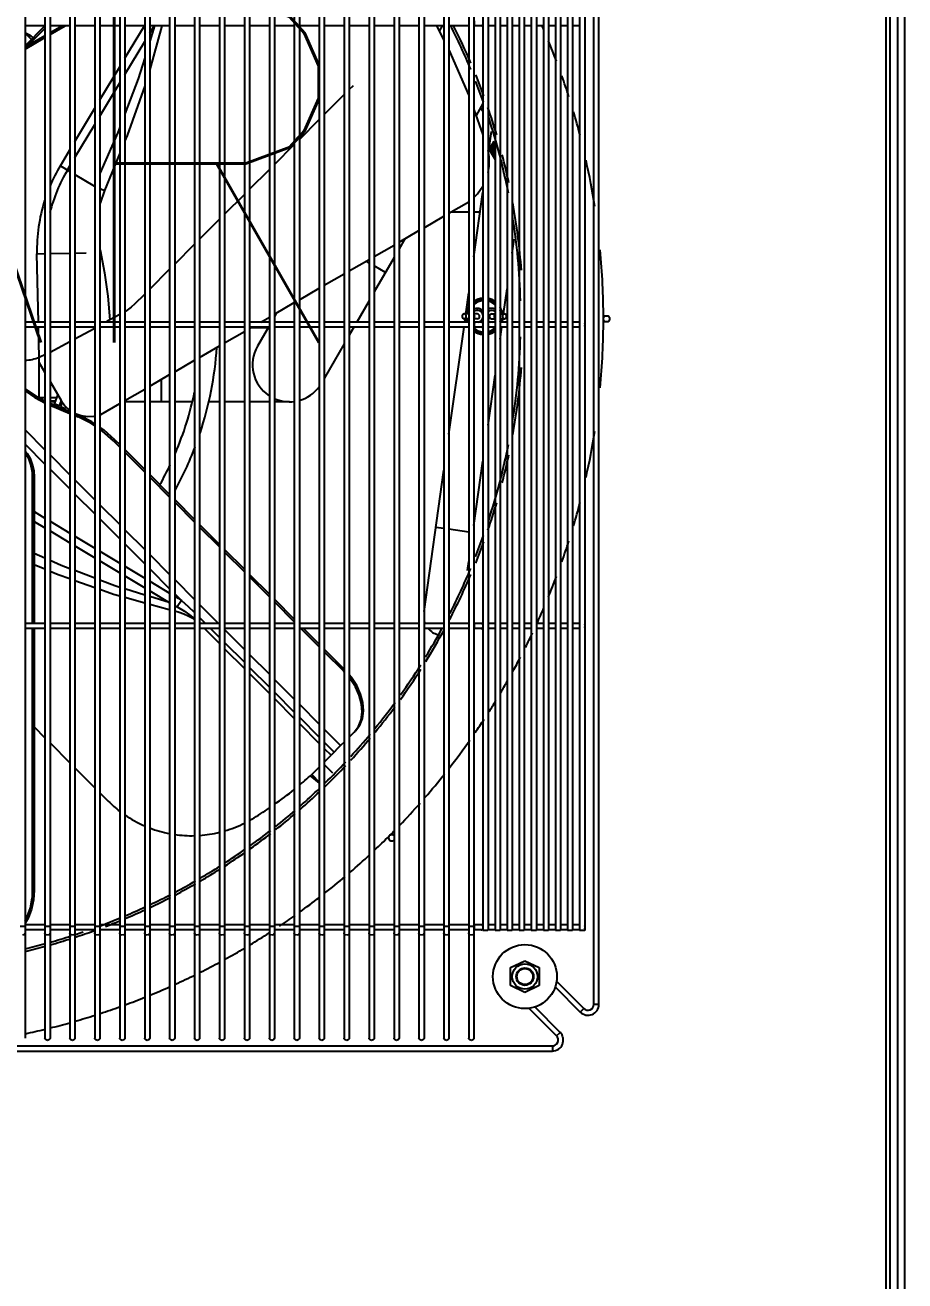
# Model space of a CAD drawing. Header units: metres. Extents: x -367 to 374, y -238 to 224.
# Drawn here: x 242.868 to 243.391, y 217.071 to 217.817 of the extents above; entities that cross this region are included whole.
import ezdxf
from ezdxf.enums import TextEntityAlignment as Align

# ---------------------------------------------------------------- set-up
doc = ezdxf.new("R2010")
doc.units = ezdxf.units.M
for name, color, linetype in [('ELE-ALIMENTADORES', 160, 'Continuous'), ('LA_BAU_BASES GERAIS_R00$0$ARQ-XREF-ATT', 8, 'Continuous'), ('LA_BAU_BASES GERAIS_R00$0$BASE', 253, 'Continuous'), ('LA_BAU_BASES GERAIS_R00$0$dutos', 31, 'Continuous')]:
    doc.layers.add(name, color=color, linetype=linetype)
doc.styles.add('LA_BAU_BASES GERAIS_R00$0$R60-125-RS', font='romans.shx', dxfattribs={"height": 0.19})
doc.styles.add('LA_BAU_BASES GERAIS_R00$0$R80-100-RS', font='romans.shx', dxfattribs={"height": 0.203})

# ---------------------------------------------------------------- blocks, each defined once
blk = doc.blocks.new('LA_BAU_BASES GERAIS_R00$0$A$C5BA41825')
at = {"layer": 'LA_BAU_BASES GERAIS_R00$0$dutos', "color": 251}
for p, q in [((-23.37038, 40.29707), (-23.37038, 38.10707)), ((-23.36783, 38.10962), (-23.36783, 40.29452)), ((-23.35905, 38.10962), (-23.35905, 40.29452)), ((-23.36338, 40.24862), (-23.36338, 38.20862)), ((-23.88199, 40.12119), (-23.88199, 39.27526)), ((-23.87017, 40.12119), (-23.87017, 39.27526)), ((-23.86717, 40.12119), (-23.86717, 39.27526)), ((-23.85535, 40.12119), (-23.85535, 39.27526)), ((-23.85235, 40.12119), (-23.85235, 39.27526)), ((-23.84053, 40.12119), (-23.84053, 39.27526)), ((-23.83753, 40.12119), (-23.83753, 39.27526)), ((-23.82571, 40.12119), (-23.82571, 39.27526)), ((-23.82271, 40.12119), (-23.82271, 39.27526)), ((-23.81089, 40.12119), (-23.81089, 39.27526)), ((-23.80789, 40.12119), (-23.80789, 39.27526)), ((-23.79607, 40.12119), (-23.79607, 39.27526)), ((-23.79307, 40.12119), (-23.79307, 39.27526)), ((-23.78125, 40.12119), (-23.78125, 39.27526)), ((-23.77825, 40.12119), (-23.77825, 39.27526)), ((-23.76643, 40.12119), (-23.76643, 39.27526)), ((-23.76343, 40.12119), (-23.76343, 39.27526)), ((-23.75161, 40.12119), (-23.75161, 39.27526)), ((-23.74861, 40.12119), (-23.74861, 39.27526)), ((-23.73679, 40.12119), (-23.73679, 39.27526)), ((-23.73379, 40.12119), (-23.73379, 39.27526)), ((-23.72197, 40.12119), (-23.72197, 39.27526)), ((-23.71897, 40.12119), (-23.71897, 39.27526)), ((-23.70715, 40.12119), (-23.70715, 39.27526)), ((-23.70415, 40.12119), (-23.70415, 39.27526)), ((-23.69233, 40.12119), (-23.69233, 39.27526)), ((-23.68933, 40.12119), (-23.68933, 39.27526)), ((-23.67751, 40.12119), (-23.67751, 39.27526)), ((-23.67451, 40.12119), (-23.67451, 39.27526)), ((-23.66269, 40.12119), (-23.66269, 39.27526)), ((-23.65969, 40.12119), (-23.65969, 39.27526)), ((-23.64787, 40.12119), (-23.64787, 39.27526)), ((-23.64487, 40.12119), (-23.64487, 39.27526)), ((-23.63305, 40.12119), (-23.63305, 39.27526)), ((-23.63005, 40.12119), (-23.63005, 39.27526)), ((-23.61823, 40.12119), (-23.61823, 39.27526)), ((-23.61523, 40.12119), (-23.61523, 39.27526)), ((-23.54391, 39.29539), (-23.54391, 40.10328)), ((-23.54091, 39.29539), (-23.54091, 40.10328)), ((-23.60985, 40.05916), (-23.60985, 39.33916)), ((-23.60685, 40.05916), (-23.60685, 39.33916)), ((-23.60267, 40.05916), (-23.60267, 39.33916)), ((-23.59967, 40.05916), (-23.59967, 39.33916)), ((-23.59548, 40.05916), (-23.59548, 39.33916)), ((-23.59248, 40.05916), (-23.59248, 39.33916)), ((-23.5883, 40.05916), (-23.5883, 39.33916)), ((-23.5853, 40.05916), (-23.5853, 39.33916)), ((-23.58111, 40.05916), (-23.58111, 39.33916)), ((-23.57811, 40.05916), (-23.57811, 39.33916)), ((-23.57393, 40.05916), (-23.57393, 39.33916)), ((-23.57093, 40.05916), (-23.57093, 39.33916)), ((-23.56674, 40.05916), (-23.56674, 39.33916)), ((-23.56374, 40.05916), (-23.56374, 39.33916)), ((-23.55956, 40.05916), (-23.55956, 39.33916)), ((-23.55656, 40.05916), (-23.55656, 39.33916)), ((-23.55237, 40.05916), (-23.55237, 39.33916)), ((-23.54937, 40.05916), (-23.54937, 39.33916)), ((-23.61491, 39.87666), (-23.61491, 39.87966)), ((-23.87017, 39.87666), (-23.88199, 39.87666)), ((-23.88199, 39.86478), (-23.87017, 39.8766)), ((-23.88199, 39.8641), (-23.87017, 39.87093)), ((-23.87822, 39.86855), (-23.88104, 39.87137)), ((-23.87993, 39.86529), (-23.87017, 39.87505)), ((-23.85535, 39.87666), (-23.86717, 39.87666)), ((-23.86717, 39.87266), (-23.86025, 39.87666)), ((-23.86717, 39.87141), (-23.85809, 39.87666)), ((-23.84053, 39.87666), (-23.85235, 39.87666)), ((-23.82571, 39.87666), (-23.83753, 39.87666)), ((-23.81089, 39.87666), (-23.82271, 39.87666)), ((-23.82271, 39.85733), (-23.8111, 39.87666)), ((-23.79607, 39.87666), (-23.80789, 39.87666)), ((-23.80789, 39.87236), (-23.80531, 39.87666)), ((-23.80072, 39.87666), (-23.80789, 39.85077)), ((-23.80509, 39.87666), (-23.80789, 39.8675)), ((-23.78125, 39.87666), (-23.79307, 39.87666)), ((-23.76643, 39.87666), (-23.77825, 39.87666)), ((-23.75161, 39.87666), (-23.76343, 39.87666)), ((-23.73679, 39.87666), (-23.74861, 39.87666)), ((-23.72197, 39.87666), (-23.73379, 39.87666)), ((-23.70715, 39.87666), (-23.71897, 39.87666)), ((-23.69233, 39.87666), (-23.70415, 39.87666)), ((-23.67751, 39.87666), (-23.68933, 39.87666)), ((-23.66269, 39.87666), (-23.67451, 39.87666)), ((-23.64787, 39.87666), (-23.65969, 39.87666)), ((-23.63305, 39.87666), (-23.64487, 39.87666)), ((-23.63754, 39.87666), (-23.63305, 39.86813)), ((-23.63404, 39.87666), (-23.63587, 39.87348)), ((-23.61823, 39.87666), (-23.63005, 39.87666)), ((-23.60985, 39.87666), (-23.61523, 39.87666)), ((-23.60267, 39.87666), (-23.60685, 39.87666)), ((-23.59548, 39.87666), (-23.59967, 39.87666)), ((-23.5883, 39.87666), (-23.59248, 39.87666)), ((-23.58111, 39.87666), (-23.5853, 39.87666)), ((-23.57393, 39.87666), (-23.57811, 39.87666)), ((-23.56674, 39.87666), (-23.57093, 39.87666)), ((-23.55956, 39.87666), (-23.56374, 39.87666)), ((-23.55237, 39.87666), (-23.55656, 39.87666)), ((-23.88199, 39.86285), (-23.87017, 39.86968)), ((-23.82271, 39.8477), (-23.81089, 39.86737)), ((-23.63005, 39.86242), (-23.61823, 39.83526)), ((-23.83753, 39.83267), (-23.82571, 39.85234)), ((-23.83753, 39.82304), (-23.82571, 39.84271)), ((-23.68933, 39.83881), (-23.68687, 39.84127)), ((-23.70415, 39.82399), (-23.69233, 39.83581)), ((-23.85235, 39.808), (-23.84053, 39.82768)), ((-23.61523, 39.82698), (-23.60985, 39.81187)), ((-23.60985, 39.83055), (-23.61396, 39.82342)), ((-23.85235, 39.79837), (-23.84053, 39.81804)), ((-23.71897, 39.80917), (-23.70715, 39.82099)), ((-23.60656, 39.80117), (-23.60478, 39.8138)), ((-23.86104, 39.79354), (-23.85535, 39.80301)), ((-23.73379, 39.79435), (-23.72197, 39.80617)), ((-23.60329, 39.80791), (-23.60607, 39.80309)), ((-23.60491, 39.80309), (-23.60607, 39.80309)), ((-23.60607, 39.80309), (-23.60267, 39.7972)), ((-23.60293, 39.80651), (-23.60491, 39.80309)), ((-23.60491, 39.80309), (-23.60267, 39.7992)), ((-23.82571, 39.80099), (-23.83486, 39.77881)), ((-23.86104, 39.79354), (-23.85535, 39.79012)), ((-23.85679, 39.79098), (-23.85535, 39.79338)), ((-23.85235, 39.78831), (-23.84083, 39.78139)), ((-23.74861, 39.77953), (-23.73679, 39.79135)), ((-23.84053, 39.78208), (-23.84083, 39.78139)), ((-23.84083, 39.78139), (-23.84053, 39.78127)), ((-23.76343, 39.76471), (-23.75161, 39.77653)), ((-23.61523, 39.73944), (-23.60985, 39.77772)), ((-23.63005, 39.76527), (-23.61823, 39.77209)), ((-23.61823, 39.76598), (-23.62881, 39.76598)), ((-23.6115, 39.76598), (-23.61523, 39.76598)), ((-23.77825, 39.74989), (-23.76643, 39.76171)), ((-23.64487, 39.75671), (-23.63305, 39.76354)), ((-23.65969, 39.74815), (-23.64787, 39.75498)), ((-23.79307, 39.73507), (-23.78125, 39.74689)), ((-23.67451, 39.7396), (-23.66269, 39.74642)), ((-23.65629, 39.75012), (-23.65969, 39.74422)), ((-23.59248, 39.74165), (-23.59133, 39.74985)), ((-23.87497, 39.74119), (-23.87017, 39.74129)), ((-23.87412, 39.70066), (-23.87497, 39.74119)), ((-23.86717, 39.74136), (-23.85535, 39.74161)), ((-23.85235, 39.74167), (-23.84575, 39.74181)), ((-23.68933, 39.73104), (-23.67751, 39.73787)), ((-23.67751, 39.73574), (-23.67936, 39.7368)), ((-23.66269, 39.73903), (-23.67451, 39.71856)), ((-23.80789, 39.72025), (-23.79607, 39.73207)), ((-23.70415, 39.72249), (-23.69233, 39.72931)), ((-23.66782, 39.73014), (-23.6745, 39.734)), ((-23.81674, 39.7114), (-23.81089, 39.71725)), ((-23.71897, 39.71393), (-23.70715, 39.72075)), ((-23.62002, 39.70533), (-23.61823, 39.71809)), ((-23.59756, 39.70554), (-23.59548, 39.72031)), ((-23.73379, 39.70537), (-23.72197, 39.7122)), ((-23.7325, 39.70612), (-23.73379, 39.70388)), ((-23.67751, 39.71336), (-23.68485, 39.70066)), ((-23.87017, 39.70066), (-23.88199, 39.70066)), ((-23.85535, 39.70066), (-23.86717, 39.70066)), ((-23.84053, 39.70066), (-23.85235, 39.70066)), ((-23.82571, 39.70066), (-23.83753, 39.70066)), ((-23.82571, 39.70513), (-23.83155, 39.70199)), ((-23.81089, 39.70066), (-23.82271, 39.70066)), ((-23.79607, 39.70066), (-23.80789, 39.70066)), ((-23.78125, 39.70066), (-23.79307, 39.70066)), ((-23.76643, 39.70066), (-23.77825, 39.70066)), ((-23.75161, 39.70066), (-23.76343, 39.70066)), ((-23.73679, 39.70066), (-23.74861, 39.70066)), ((-23.74196, 39.70066), (-23.73679, 39.70364)), ((-23.72197, 39.70066), (-23.73379, 39.70066)), ((-23.70715, 39.70066), (-23.71897, 39.70066)), ((-23.69233, 39.70066), (-23.70415, 39.70066)), ((-23.67751, 39.70066), (-23.68933, 39.70066)), ((-23.66269, 39.70066), (-23.67451, 39.70066)), ((-23.64787, 39.70066), (-23.65969, 39.70066)), ((-23.63305, 39.70066), (-23.64487, 39.70066)), ((-23.61823, 39.70066), (-23.63005, 39.70066)), ((-23.61823, 39.70546), (-23.62096, 39.70546)), ((-23.61823, 39.70266), (-23.62096, 39.70266)), ((-23.62068, 39.70066), (-23.62041, 39.70259)), ((-23.61328, 39.70546), (-23.61523, 39.70546)), ((-23.61328, 39.70266), (-23.61523, 39.70266)), ((-23.60985, 39.70066), (-23.61523, 39.70066)), ((-23.61491, 39.69766), (-23.61491, 39.70066)), ((-23.60267, 39.70066), (-23.60685, 39.70066)), ((-23.60468, 39.70546), (-23.60267, 39.70546)), ((-23.60468, 39.70266), (-23.60267, 39.70266)), ((-23.59967, 39.70546), (-23.597, 39.70546)), ((-23.59967, 39.70266), (-23.597, 39.70266)), ((-23.59548, 39.70066), (-23.59967, 39.70066)), ((-23.59824, 39.70066), (-23.59794, 39.7028)), ((-23.5883, 39.70066), (-23.59248, 39.70066)), ((-23.58111, 39.70066), (-23.5853, 39.70066)), ((-23.57393, 39.70066), (-23.57811, 39.70066)), ((-23.56674, 39.70066), (-23.57093, 39.70066)), ((-23.55956, 39.70066), (-23.56374, 39.70066)), ((-23.55237, 39.70066), (-23.55656, 39.70066)), ((-23.87017, 39.69766), (-23.88199, 39.69766)), ((-23.87368, 39.67966), (-23.87406, 39.69766)), ((-23.85535, 39.69766), (-23.86717, 39.69766)), ((-23.84053, 39.69766), (-23.85235, 39.69766)), ((-23.85235, 39.69079), (-23.84101, 39.69689)), ((-23.84106, 39.69766), (-23.84101, 39.69689)), ((-23.84053, 39.69715), (-23.84101, 39.69689)), ((-23.82571, 39.69766), (-23.83753, 39.69766)), ((-23.81089, 39.69766), (-23.82271, 39.69766)), ((-23.79607, 39.69766), (-23.80789, 39.69766)), ((-23.78125, 39.69766), (-23.79307, 39.69766)), ((-23.76643, 39.69766), (-23.77825, 39.69766)), ((-23.75161, 39.69766), (-23.76343, 39.69766)), ((-23.76343, 39.68826), (-23.75161, 39.69508)), ((-23.73679, 39.69766), (-23.74861, 39.69766)), ((-23.74861, 39.69682), (-23.74716, 39.69766)), ((-23.73758, 39.69732), (-23.74773, 39.69732)), ((-23.73738, 39.69766), (-23.74393, 39.68632)), ((-23.72197, 39.69766), (-23.73379, 39.69766)), ((-23.70715, 39.69766), (-23.71897, 39.69766)), ((-23.69233, 39.69766), (-23.70415, 39.69766)), ((-23.67751, 39.69766), (-23.68933, 39.69766)), ((-23.68658, 39.69766), (-23.68933, 39.69289)), ((-23.66269, 39.69766), (-23.67451, 39.69766)), ((-23.64787, 39.69766), (-23.65969, 39.69766)), ((-23.63305, 39.69766), (-23.64487, 39.69766)), ((-23.61823, 39.69766), (-23.63005, 39.69766)), ((-23.63005, 39.63399), (-23.6211, 39.69766)), ((-23.60985, 39.69766), (-23.61523, 39.69766)), ((-23.60267, 39.69766), (-23.60685, 39.69766)), ((-23.59548, 39.69766), (-23.59967, 39.69766)), ((-23.59967, 39.69053), (-23.59866, 39.69766)), ((-23.5883, 39.69766), (-23.59248, 39.69766)), ((-23.58111, 39.69766), (-23.5853, 39.69766)), ((-23.57393, 39.69766), (-23.57811, 39.69766)), ((-23.56674, 39.69766), (-23.57093, 39.69766)), ((-23.55956, 39.69766), (-23.56374, 39.69766)), ((-23.55237, 39.69766), (-23.55656, 39.69766)), ((-23.86717, 39.68281), (-23.85535, 39.68917)), ((-23.77825, 39.6797), (-23.76643, 39.68653)), ((-23.69233, 39.68769), (-23.70415, 39.66722)), ((-23.8738, 39.67966), (-23.8738, 39.65576)), ((-23.8738, 39.6769), (-23.87017, 39.67061)), ((-23.79307, 39.67115), (-23.78125, 39.67797)), ((-23.80789, 39.66259), (-23.79607, 39.66942)), ((-23.60685, 39.63941), (-23.60267, 39.66918)), ((-23.86717, 39.66541), (-23.8606, 39.65403)), ((-23.80087, 39.65332), (-23.80087, 39.66664)), ((-23.8738, 39.6558), (-23.87017, 39.6558)), ((-23.86717, 39.6558), (-23.86331, 39.6558)), ((-23.86717, 39.6538), (-23.8641, 39.6538)), ((-23.86263, 39.65754), (-23.8648, 39.65202)), ((-23.86187, 39.65624), (-23.86297, 39.65667)), ((-23.86057, 39.65402), (-23.86183, 39.65085)), ((-23.82271, 39.65403), (-23.81089, 39.66086)), ((-23.86429, 39.65332), (-23.86717, 39.65332)), ((-23.86717, 39.65249), (-23.85535, 39.64752)), ((-23.86717, 39.65138), (-23.85535, 39.64642)), ((-23.86183, 39.65085), (-23.8648, 39.65202)), ((-23.86109, 39.65271), (-23.86016, 39.65234)), ((-23.85988, 39.65304), (-23.8609, 39.65048)), ((-23.8609, 39.65048), (-23.85792, 39.6493)), ((-23.85756, 39.65022), (-23.85792, 39.6493)), ((-23.85235, 39.6465), (-23.85222, 39.64642)), ((-23.83706, 39.64575), (-23.82571, 39.6523)), ((-23.81089, 39.65332), (-23.82271, 39.65332)), ((-23.79607, 39.65332), (-23.80789, 39.65332)), ((-23.78288, 39.65332), (-23.79307, 39.65332)), ((-23.76643, 39.65332), (-23.77303, 39.65332)), ((-23.75161, 39.65332), (-23.76343, 39.65332)), ((-23.73679, 39.65332), (-23.74861, 39.65332)), ((-23.72487, 39.65332), (-23.73379, 39.65332)), ((-23.85235, 39.64626), (-23.84965, 39.64512)), ((-23.85235, 39.64516), (-23.85043, 39.64435)), ((-23.85043, 39.64435), (-23.84965, 39.64512)), ((-23.83753, 39.64563), (-23.83706, 39.64575)), ((-23.88199, 39.63661), (-23.87017, 39.62479)), ((-23.88199, 39.62816), (-23.87017, 39.61634)), ((-23.82863, 39.6308), (-23.8294, 39.63002)), ((-23.8294, 39.63002), (-23.82571, 39.62633)), ((-23.82863, 39.6308), (-23.82571, 39.62788)), ((-23.82271, 39.62488), (-23.81089, 39.61306)), ((-23.86717, 39.62179), (-23.85535, 39.60997)), ((-23.82271, 39.62333), (-23.81089, 39.61151)), ((-23.61523, 39.57978), (-23.60985, 39.61806)), ((-23.87772, 39.61225), (-23.87772, 39.52166)), ((-23.86717, 39.61334), (-23.85535, 39.60152)), ((-23.80789, 39.61006), (-23.79607, 39.59824)), ((-23.64485, 39.5287), (-23.63305, 39.61264)), ((-23.87664, 39.6085), (-23.87664, 39.52166)), ((-23.85235, 39.60697), (-23.84053, 39.59515)), ((-23.80789, 39.60851), (-23.79607, 39.59669)), ((-23.85235, 39.59852), (-23.84053, 39.5867)), ((-23.79307, 39.59524), (-23.78125, 39.58342)), ((-23.87664, 39.58806), (-23.87017, 39.58418)), ((-23.83753, 39.59215), (-23.82571, 39.58033)), ((-23.79307, 39.59369), (-23.78125, 39.58187)), ((-23.87664, 39.58228), (-23.87017, 39.57839)), ((-23.86717, 39.58237), (-23.85535, 39.57527)), ((-23.83753, 39.5837), (-23.82571, 39.57188)), ((-23.77825, 39.58042), (-23.76643, 39.5686)), ((-23.86717, 39.57659), (-23.85535, 39.56948)), ((-23.85235, 39.57347), (-23.84053, 39.56637)), ((-23.82271, 39.57733), (-23.81089, 39.56551)), ((-23.77825, 39.57887), (-23.76643, 39.56705)), ((-23.6378, 39.57886), (-23.63305, 39.57819)), ((-23.63005, 39.57777), (-23.61823, 39.57611)), ((-23.85235, 39.56768), (-23.84053, 39.56058)), ((-23.83753, 39.56457), (-23.82571, 39.55746)), ((-23.82271, 39.56888), (-23.81089, 39.55706)), ((-23.76343, 39.5656), (-23.75161, 39.55378)), ((-23.87017, 39.56032), (-23.87664, 39.56315)), ((-23.83753, 39.55878), (-23.82571, 39.55168)), ((-23.80789, 39.56251), (-23.79607, 39.55069)), ((-23.76343, 39.56405), (-23.75161, 39.55223)), ((-23.61897, 39.55317), (-23.61823, 39.55844)), ((-23.87017, 39.55382), (-23.87664, 39.55649)), ((-23.84053, 39.54847), (-23.85235, 39.55299)), ((-23.82271, 39.55566), (-23.81089, 39.54856)), ((-23.82271, 39.54987), (-23.81089, 39.54277)), ((-23.80789, 39.55406), (-23.79607, 39.54224)), ((-23.74861, 39.55078), (-23.73679, 39.53896)), ((-23.84053, 39.54281), (-23.85235, 39.54703)), ((-23.81089, 39.53849), (-23.82271, 39.54211)), ((-23.80789, 39.54676), (-23.79607, 39.53965)), ((-23.79307, 39.54769), (-23.78125, 39.53587)), ((-23.74861, 39.54923), (-23.73679, 39.53741)), ((-23.81089, 39.53373), (-23.82271, 39.537)), ((-23.80789, 39.54097), (-23.79639, 39.53406)), ((-23.79639, 39.53406), (-23.80789, 39.53757)), ((-23.79607, 39.53459), (-23.79639, 39.53406)), ((-23.79307, 39.53924), (-23.789, 39.53517)), ((-23.789, 39.53517), (-23.79159, 39.53153)), ((-23.73379, 39.53596), (-23.72197, 39.52414)), ((-23.79627, 39.52968), (-23.80789, 39.5329)), ((-23.79639, 39.53406), (-23.79607, 39.5339)), ((-23.79607, 39.5307), (-23.79627, 39.52968)), ((-23.79607, 39.52963), (-23.79627, 39.52968)), ((-23.79307, 39.53235), (-23.79159, 39.53153)), ((-23.77825, 39.53287), (-23.76704, 39.52166)), ((-23.73379, 39.53441), (-23.72197, 39.52259)), ((-23.87017, 39.52166), (-23.88199, 39.52166)), ((-23.85535, 39.52166), (-23.86717, 39.52166)), ((-23.84053, 39.52166), (-23.85235, 39.52166)), ((-23.82571, 39.52166), (-23.83753, 39.52166)), ((-23.81089, 39.52166), (-23.82271, 39.52166)), ((-23.79607, 39.52166), (-23.80789, 39.52166)), ((-23.78125, 39.52166), (-23.79307, 39.52166)), ((-23.77825, 39.52519), (-23.77472, 39.52166)), ((-23.76643, 39.52166), (-23.77825, 39.52166)), ((-23.75161, 39.52166), (-23.76343, 39.52166)), ((-23.73679, 39.52166), (-23.74861, 39.52166)), ((-23.72197, 39.52166), (-23.73379, 39.52166)), ((-23.70715, 39.52166), (-23.71897, 39.52166)), ((-23.69233, 39.52166), (-23.70415, 39.52166)), ((-23.67751, 39.52166), (-23.68933, 39.52166)), ((-23.66269, 39.52166), (-23.67451, 39.52166)), ((-23.64787, 39.52166), (-23.65969, 39.52166)), ((-23.63305, 39.52166), (-23.64487, 39.52166)), ((-23.61823, 39.52166), (-23.63005, 39.52166)), ((-23.60985, 39.52166), (-23.61523, 39.52166)), ((-23.61491, 39.51866), (-23.61491, 39.52166)), ((-23.60267, 39.52166), (-23.60685, 39.52166)), ((-23.59548, 39.52166), (-23.59967, 39.52166)), ((-23.5883, 39.52166), (-23.59248, 39.52166)), ((-23.58111, 39.52166), (-23.5853, 39.52166)), ((-23.57393, 39.52166), (-23.57811, 39.52166)), ((-23.56674, 39.52166), (-23.57093, 39.52166)), ((-23.55956, 39.52166), (-23.56374, 39.52166)), ((-23.55237, 39.52166), (-23.55656, 39.52166)), ((-23.87017, 39.51866), (-23.88199, 39.51866)), ((-23.87772, 39.51866), (-23.87772, 39.3586)), ((-23.87664, 39.51866), (-23.87664, 39.3632)), ((-23.85535, 39.51866), (-23.86717, 39.51866)), ((-23.84053, 39.51866), (-23.85235, 39.51866)), ((-23.82571, 39.51866), (-23.83753, 39.51866)), ((-23.81089, 39.51866), (-23.82271, 39.51866)), ((-23.79607, 39.51866), (-23.80789, 39.51866)), ((-23.78125, 39.51866), (-23.79307, 39.51866)), ((-23.76643, 39.51866), (-23.77825, 39.51866)), ((-23.77543, 39.51866), (-23.76643, 39.50965)), ((-23.77172, 39.51866), (-23.76643, 39.51337)), ((-23.75161, 39.51866), (-23.76343, 39.51866)), ((-23.76343, 39.51805), (-23.75161, 39.50623)), ((-23.73679, 39.51866), (-23.74861, 39.51866)), ((-23.72197, 39.51866), (-23.73379, 39.51866)), ((-23.70715, 39.51866), (-23.71897, 39.51866)), ((-23.71804, 39.51866), (-23.70715, 39.50777)), ((-23.71649, 39.51866), (-23.70715, 39.50932)), ((-23.69233, 39.51866), (-23.70415, 39.51866)), ((-23.67751, 39.51866), (-23.68933, 39.51866)), ((-23.66269, 39.51866), (-23.67451, 39.51866)), ((-23.64787, 39.51866), (-23.65969, 39.51866)), ((-23.63305, 39.51866), (-23.64487, 39.51866)), ((-23.61823, 39.51866), (-23.63005, 39.51866)), ((-23.60985, 39.51866), (-23.61523, 39.51866)), ((-23.60267, 39.51866), (-23.60685, 39.51866)), ((-23.59548, 39.51866), (-23.59967, 39.51866)), ((-23.5883, 39.51866), (-23.59248, 39.51866)), ((-23.58111, 39.51866), (-23.5853, 39.51866)), ((-23.57393, 39.51866), (-23.57811, 39.51866)), ((-23.56674, 39.51866), (-23.57093, 39.51866)), ((-23.55956, 39.51866), (-23.56374, 39.51866)), ((-23.55237, 39.51866), (-23.55656, 39.51866)), ((-23.76343, 39.51037), (-23.75161, 39.49855)), ((-23.76343, 39.50665), (-23.75161, 39.49483)), ((-23.70415, 39.50632), (-23.69233, 39.4945)), ((-23.70415, 39.50477), (-23.69264, 39.49326)), ((-23.74861, 39.50323), (-23.73679, 39.49141)), ((-23.74861, 39.49555), (-23.73679, 39.48373)), ((-23.74861, 39.49183), (-23.73679, 39.48001)), ((-23.69233, 39.49357), (-23.69264, 39.49326)), ((-23.69233, 39.4929), (-23.69264, 39.49326)), ((-23.73379, 39.48841), (-23.72197, 39.47659)), ((-23.73379, 39.48073), (-23.72197, 39.46891)), ((-23.73379, 39.47701), (-23.72197, 39.46519)), ((-23.71897, 39.47359), (-23.70715, 39.46177)), ((-23.87664, 39.46017), (-23.87017, 39.45371)), ((-23.71897, 39.46591), (-23.70715, 39.45409)), ((-23.71897, 39.46219), (-23.70715, 39.45037)), ((-23.70415, 39.45877), (-23.69443, 39.44905)), ((-23.68643, 39.45705), (-23.68933, 39.45414)), ((-23.86717, 39.45071), (-23.85535, 39.43889)), ((-23.70415, 39.45109), (-23.69827, 39.4452)), ((-23.70415, 39.44737), (-23.70012, 39.44335)), ((-23.69443, 39.44905), (-23.70012, 39.44335)), ((-23.69233, 39.45114), (-23.69443, 39.44905)), ((-23.70415, 39.43932), (-23.70012, 39.44335)), ((-23.70415, 39.43785), (-23.69918, 39.43287)), ((-23.85235, 39.43589), (-23.84053, 39.42407)), ((-23.71256, 39.4312), (-23.70715, 39.42669)), ((-23.71162, 39.43185), (-23.70715, 39.42737)), ((-23.71033, 39.43314), (-23.70715, 39.43632)), ((-23.83753, 39.42107), (-23.83253, 39.41607)), ((-23.88199, 39.34166), (-23.88499, 39.34166)), ((-23.87017, 39.34266), (-23.88199, 39.34266)), ((-23.86717, 39.34166), (-23.87017, 39.34166)), ((-23.85535, 39.34266), (-23.86717, 39.34266)), ((-23.85235, 39.34166), (-23.85535, 39.34166)), ((-23.84053, 39.34266), (-23.85235, 39.34266)), ((-23.83753, 39.34166), (-23.84053, 39.34166)), ((-23.82571, 39.34266), (-23.83753, 39.34266)), ((-23.82271, 39.34166), (-23.82571, 39.34166)), ((-23.81089, 39.34266), (-23.82271, 39.34266)), ((-23.80789, 39.34166), (-23.81089, 39.34166)), ((-23.79607, 39.34266), (-23.80789, 39.34266)), ((-23.79307, 39.34166), (-23.79607, 39.34166)), ((-23.78125, 39.34266), (-23.79307, 39.34266)), ((-23.77825, 39.34166), (-23.78125, 39.34166)), ((-23.76643, 39.34266), (-23.77825, 39.34266)), ((-23.76343, 39.34166), (-23.76643, 39.34166)), ((-23.75161, 39.34266), (-23.76343, 39.34266)), ((-23.74861, 39.34166), (-23.75161, 39.34166)), ((-23.73679, 39.34266), (-23.74861, 39.34266)), ((-23.73379, 39.34166), (-23.73679, 39.34166)), ((-23.72197, 39.34266), (-23.73379, 39.34266)), ((-23.71897, 39.34166), (-23.72197, 39.34166)), ((-23.70715, 39.34266), (-23.71897, 39.34266)), ((-23.70415, 39.34166), (-23.70715, 39.34166)), ((-23.69233, 39.34266), (-23.70415, 39.34266)), ((-23.68933, 39.34166), (-23.69233, 39.34166)), ((-23.67751, 39.34266), (-23.68933, 39.34266)), ((-23.67451, 39.34166), (-23.67751, 39.34166)), ((-23.66269, 39.34266), (-23.67451, 39.34266)), ((-23.65969, 39.34166), (-23.66269, 39.34166)), ((-23.64787, 39.34266), (-23.65969, 39.34266)), ((-23.64487, 39.34166), (-23.64787, 39.34166)), ((-23.63305, 39.34266), (-23.64487, 39.34266)), ((-23.63005, 39.34166), (-23.63305, 39.34166)), ((-23.61823, 39.34266), (-23.63005, 39.34266)), ((-23.61523, 39.34166), (-23.61823, 39.34166)), ((-23.60985, 39.34266), (-23.61523, 39.34266)), ((-23.61491, 39.33966), (-23.61491, 39.34266)), ((-23.60267, 39.34266), (-23.60685, 39.34266)), ((-23.59548, 39.34266), (-23.59967, 39.34266)), ((-23.5883, 39.34266), (-23.59248, 39.34266)), ((-23.58111, 39.34266), (-23.5853, 39.34266)), ((-23.57393, 39.34266), (-23.57811, 39.34266)), ((-23.56674, 39.34266), (-23.57093, 39.34266)), ((-23.55956, 39.34266), (-23.56374, 39.34266)), ((-23.55237, 39.34266), (-23.55656, 39.34266)), ((-23.54931, 39.34027), (-23.54906, 39.34116)), ((-23.87017, 39.33966), (-23.88199, 39.33966)), ((-23.85535, 39.33966), (-23.86717, 39.33966)), ((-23.84053, 39.33966), (-23.85235, 39.33966)), ((-23.82571, 39.33966), (-23.83753, 39.33966)), ((-23.81089, 39.33966), (-23.82271, 39.33966)), ((-23.79607, 39.33966), (-23.80789, 39.33966)), ((-23.78125, 39.33966), (-23.79307, 39.33966)), ((-23.76643, 39.33966), (-23.77825, 39.33966)), ((-23.75161, 39.33966), (-23.76343, 39.33966)), ((-23.73679, 39.33966), (-23.74861, 39.33966)), ((-23.72197, 39.33966), (-23.73379, 39.33966)), ((-23.70715, 39.33966), (-23.71897, 39.33966)), ((-23.69233, 39.33966), (-23.70415, 39.33966)), ((-23.67751, 39.33966), (-23.68933, 39.33966)), ((-23.66269, 39.33966), (-23.67451, 39.33966)), ((-23.64787, 39.33966), (-23.65969, 39.33966)), ((-23.63305, 39.33966), (-23.64487, 39.33966)), ((-23.61823, 39.33966), (-23.63005, 39.33966)), ((-23.60985, 39.33966), (-23.61523, 39.33966)), ((-23.61098, 39.33966), (-23.61057, 39.33973)), ((-23.61057, 39.33973), (-23.60991, 39.34027)), ((-23.60686, 39.33916), (-23.60985, 39.33916)), ((-23.60267, 39.33966), (-23.60685, 39.33966)), ((-23.59967, 39.33916), (-23.60266, 39.33916)), ((-23.59548, 39.33966), (-23.59967, 39.33966)), ((-23.59249, 39.33916), (-23.59548, 39.33916)), ((-23.5883, 39.33966), (-23.59248, 39.33966)), ((-23.5853, 39.33916), (-23.58829, 39.33916)), ((-23.58111, 39.33966), (-23.5853, 39.33966)), ((-23.57812, 39.33916), (-23.58111, 39.33916)), ((-23.57393, 39.33966), (-23.57811, 39.33966)), ((-23.57093, 39.33916), (-23.57392, 39.33916)), ((-23.56674, 39.33966), (-23.57093, 39.33966)), ((-23.56375, 39.33916), (-23.56674, 39.33916)), ((-23.55956, 39.33966), (-23.56374, 39.33966)), ((-23.55656, 39.33916), (-23.55955, 39.33916)), ((-23.55237, 39.33966), (-23.55656, 39.33966)), ((-23.54938, 39.33916), (-23.55237, 39.33916)), ((-23.59341, 39.31719), (-23.58491, 39.32132)), ((-23.58491, 39.32132), (-23.57641, 39.31719)), ((-23.59341, 39.30655), (-23.59341, 39.31719)), ((-23.5831, 39.31679), (-23.5821, 39.3158)), ((-23.57641, 39.31719), (-23.57641, 39.30655)), ((-23.58491, 39.30242), (-23.59341, 39.30655)), ((-23.57641, 39.30655), (-23.58491, 39.30242)), ((-23.56694, 39.30573), (-23.55201, 39.2908)), ((-23.56612, 39.30915), (-23.54989, 39.29292)), ((-23.56613, 39.27663), (-23.58253, 39.29304)), ((-23.56401, 39.27875), (-23.57906, 39.29381)), ((-23.54989, 39.29292), (-23.55201, 39.2908)), ((-23.54391, 39.29539), (-23.54091, 39.29539)), ((-23.56613, 39.27663), (-23.56401, 39.27875)), ((-24.3762, 39.27066), (-23.5686, 39.27066)), ((-24.3762, 39.26766), (-23.5686, 39.26766)), ((-23.5686, 39.27066), (-23.5686, 39.26766))]:
    blk.add_line(p, q, dxfattribs=at)
for points in [[(-23.61098, 39.87666), (-23.61057, 39.87673), (-23.60991, 39.87727), (-23.60985, 39.87749)], [(-23.81089, 39.85769), (-23.81472, 39.84515), (-23.82271, 39.82427)], [(-23.81089, 39.84091), (-23.82139, 39.81146), (-23.82271, 39.80826)], [(-23.82571, 39.81643), (-23.82694, 39.81321), (-23.83753, 39.78895)], [(-23.60685, 39.78946), (-23.60611, 39.79299), (-23.60609, 39.79893), (-23.60685, 39.80259)], [(-23.61523, 39.77468), (-23.61306, 39.7768), (-23.60985, 39.78147)], [(-23.83753, 39.77999), (-23.83692, 39.77972), (-23.83486, 39.77881)], [(-23.83486, 39.77881), (-23.8374, 39.77132), (-23.83753, 39.7705)], [(-23.83744, 39.74363), (-23.83484, 39.72994), (-23.83289, 39.71606), (-23.83155, 39.70199)], [(-23.81674, 39.7114), (-23.8189, 39.70944), (-23.82123, 39.7077), (-23.82271, 39.70681)], [(-23.83155, 39.70199), (-23.83319, 39.7011), (-23.83399, 39.70066)], [(-23.62096, 39.70546), (-23.62134, 39.7054), (-23.62168, 39.7052), (-23.62194, 39.70489), (-23.62212, 39.7045), (-23.62218, 39.70406)], [(-23.62218, 39.70406), (-23.62212, 39.70363), (-23.62194, 39.70324), (-23.62168, 39.70293), (-23.62134, 39.70273), (-23.62096, 39.70266)], [(-23.61975, 39.70406), (-23.61981, 39.7045), (-23.61998, 39.70489), (-23.62025, 39.7052), (-23.62059, 39.7054), (-23.62096, 39.70546)], [(-23.62096, 39.70266), (-23.62059, 39.70273), (-23.62025, 39.70293), (-23.61998, 39.70324), (-23.61981, 39.70363), (-23.61975, 39.70406)], [(-23.61475, 39.70406), (-23.61481, 39.7045), (-23.61498, 39.70489), (-23.61523, 39.70517)], [(-23.61523, 39.70295), (-23.61498, 39.70324), (-23.61481, 39.70363), (-23.61475, 39.70406)], [(-23.60985, 39.69982), (-23.60991, 39.70004), (-23.61057, 39.70058), (-23.61098, 39.70066)], [(-23.60267, 39.70523), (-23.60272, 39.7052), (-23.60298, 39.70489), (-23.60316, 39.7045), (-23.60322, 39.70406)], [(-23.60322, 39.70406), (-23.60316, 39.70363), (-23.60298, 39.70324), (-23.60272, 39.70293), (-23.60267, 39.7029)], [(-23.597, 39.70546), (-23.59738, 39.7054), (-23.59772, 39.7052), (-23.59798, 39.70489), (-23.59816, 39.7045), (-23.59822, 39.70406)], [(-23.59822, 39.70406), (-23.59816, 39.70363), (-23.59798, 39.70324), (-23.59772, 39.70293), (-23.59738, 39.70273), (-23.597, 39.70266)], [(-23.59579, 39.70406), (-23.59585, 39.7045), (-23.59602, 39.70489), (-23.59629, 39.7052), (-23.59663, 39.7054), (-23.597, 39.70546)], [(-23.597, 39.70266), (-23.59663, 39.70273), (-23.59629, 39.70293), (-23.59602, 39.70324), (-23.59585, 39.70363), (-23.59579, 39.70406)], [(-23.54906, 39.69916), (-23.54931, 39.70004), (-23.54937, 39.70009)], [(-23.54937, 39.69822), (-23.54931, 39.69827), (-23.54906, 39.69916)], [(-23.61098, 39.69766), (-23.61057, 39.69773), (-23.60991, 39.69827), (-23.60985, 39.69849)], [(-23.87114, 39.68076), (-23.87197, 39.68036), (-23.87282, 39.67999), (-23.87368, 39.67966)], [(-23.87017, 39.68123), (-23.8702, 39.68121), (-23.87068, 39.68099), (-23.87114, 39.68076)], [(-23.88199, 39.66107), (-23.87537, 39.65655), (-23.87017, 39.65393)], [(-23.88199, 39.65976), (-23.87614, 39.65578), (-23.87017, 39.65277)], [(-23.8606, 39.65403), (-23.85839, 39.65098), (-23.85554, 39.64839), (-23.85535, 39.64828)], [(-23.85222, 39.64642), (-23.84863, 39.64516), (-23.84483, 39.64461), (-23.84089, 39.6448), (-23.84053, 39.64489)], [(-23.84053, 39.63892), (-23.843, 39.64061), (-23.85043, 39.64435)], [(-23.84053, 39.64023), (-23.84223, 39.64138), (-23.84965, 39.64512)], [(-23.82863, 39.6308), (-23.83515, 39.63656), (-23.83753, 39.63818)], [(-23.8294, 39.63002), (-23.83592, 39.63578), (-23.83753, 39.63688)], [(-23.88199, 39.62395), (-23.88081, 39.6226), (-23.87905, 39.6196), (-23.87771, 39.61611)], [(-23.87772, 39.61225), (-23.87852, 39.61605), (-23.87985, 39.61955), (-23.88161, 39.62257), (-23.88199, 39.623)], [(-23.87664, 39.6085), (-23.87676, 39.60974), (-23.87712, 39.611), (-23.87772, 39.61225)], [(-23.87771, 39.61611), (-23.8769, 39.61232), (-23.87664, 39.6085)], [(-23.85535, 39.55414), (-23.86059, 39.55614), (-23.86717, 39.55901)], [(-23.85535, 39.5481), (-23.86234, 39.55059), (-23.86717, 39.55258)], [(-23.82571, 39.54302), (-23.82865, 39.54392), (-23.83753, 39.54732)], [(-23.82571, 39.53783), (-23.82951, 39.53889), (-23.83753, 39.54174)], [(-23.793, 39.5378), (-23.79106, 39.53658), (-23.789, 39.53517)], [(-23.789, 39.53517), (-23.78503, 39.53168), (-23.78153, 39.52841), (-23.78125, 39.52813)], [(-23.78125, 39.52405), (-23.78263, 39.52482), (-23.78504, 39.52598), (-23.78761, 39.52706), (-23.79034, 39.52804), (-23.79307, 39.52887)], [(-23.79159, 39.53153), (-23.78731, 39.52886), (-23.78357, 39.52618), (-23.78125, 39.5243)], [(-23.60985, 39.52082), (-23.60991, 39.52104), (-23.61057, 39.52158), (-23.61098, 39.52166)], [(-23.54906, 39.52016), (-23.54931, 39.52104), (-23.54937, 39.52109)], [(-23.54937, 39.51922), (-23.54931, 39.51927), (-23.54906, 39.52016)], [(-23.61098, 39.51866), (-23.61057, 39.51873), (-23.60991, 39.51927), (-23.60985, 39.51949)], [(-23.68565, 39.45782), (-23.68313, 39.46115), (-23.68153, 39.46518), (-23.68089, 39.46973), (-23.68126, 39.47464), (-23.68261, 39.47972), (-23.68489, 39.48477), (-23.68801, 39.48961), (-23.68933, 39.49112)], [(-23.68643, 39.45705), (-23.68391, 39.46038), (-23.6823, 39.4644), (-23.68167, 39.46895), (-23.68203, 39.47387), (-23.68338, 39.47895), (-23.68566, 39.484), (-23.68879, 39.48883), (-23.68933, 39.48946)], [(-23.87664, 39.3632), (-23.87703, 39.35748), (-23.87824, 39.35185), (-23.8802, 39.34666), (-23.88199, 39.3436)], [(-23.87664, 39.3632), (-23.87675, 39.3617), (-23.87711, 39.36015), (-23.87772, 39.3586)], [(-23.88199, 39.34504), (-23.88073, 39.3473), (-23.87881, 39.35274), (-23.87772, 39.3586)], [(-23.60985, 39.34182), (-23.60991, 39.34204), (-23.61057, 39.34258), (-23.61098, 39.34266)], [(-23.54906, 39.34116), (-23.54931, 39.34204), (-23.54937, 39.34209)], [(-23.88199, 39.33776), (-23.88206, 39.33736), (-23.88261, 39.33671), (-23.88349, 39.33646)], [(-23.86867, 39.33646), (-23.86955, 39.33671), (-23.8701, 39.33736), (-23.87017, 39.33776)], [(-23.86717, 39.33776), (-23.86724, 39.33736), (-23.86779, 39.33671), (-23.86867, 39.33646)], [(-23.85385, 39.33646), (-23.85473, 39.33671), (-23.85528, 39.33736), (-23.85535, 39.33776)], [(-23.85235, 39.33776), (-23.85242, 39.33736), (-23.85297, 39.33671), (-23.85385, 39.33646)], [(-23.83903, 39.33646), (-23.83991, 39.33671), (-23.84046, 39.33736), (-23.84053, 39.33776)], [(-23.83753, 39.33776), (-23.8376, 39.33736), (-23.83815, 39.33671), (-23.83903, 39.33646)], [(-23.82421, 39.33646), (-23.82509, 39.33671), (-23.82564, 39.33736), (-23.82571, 39.33776)], [(-23.82271, 39.33776), (-23.82278, 39.33736), (-23.82333, 39.33671), (-23.82421, 39.33646)], [(-23.80939, 39.33646), (-23.81027, 39.33671), (-23.81082, 39.33736), (-23.81089, 39.33776)], [(-23.80789, 39.33776), (-23.80796, 39.33736), (-23.80851, 39.33671), (-23.80939, 39.33646)], [(-23.79457, 39.33646), (-23.79545, 39.33671), (-23.796, 39.33736), (-23.79607, 39.33776)], [(-23.79307, 39.33776), (-23.79314, 39.33736), (-23.79369, 39.33671), (-23.79457, 39.33646)], [(-23.77975, 39.33646), (-23.78063, 39.33671), (-23.78118, 39.33736), (-23.78125, 39.33776)], [(-23.77825, 39.33776), (-23.77832, 39.33736), (-23.77887, 39.33671), (-23.77975, 39.33646)], [(-23.76493, 39.33646), (-23.76581, 39.33671), (-23.76636, 39.33736), (-23.76643, 39.33776)], [(-23.76343, 39.33776), (-23.7635, 39.33736), (-23.76405, 39.33671), (-23.76493, 39.33646)], [(-23.75011, 39.33646), (-23.75099, 39.33671), (-23.75154, 39.33736), (-23.75161, 39.33776)], [(-23.74861, 39.33776), (-23.74868, 39.33736), (-23.74923, 39.33671), (-23.75011, 39.33646)], [(-23.73529, 39.33646), (-23.73617, 39.33671), (-23.73672, 39.33736), (-23.73679, 39.33776)], [(-23.73379, 39.33776), (-23.73386, 39.33736), (-23.73441, 39.33671), (-23.73529, 39.33646)], [(-23.72047, 39.33646), (-23.72135, 39.33671), (-23.7219, 39.33736), (-23.72197, 39.33776)], [(-23.71897, 39.33776), (-23.71904, 39.33736), (-23.71959, 39.33671), (-23.72047, 39.33646)], [(-23.70565, 39.33646), (-23.70653, 39.33671), (-23.70708, 39.33736), (-23.70715, 39.33776)], [(-23.70415, 39.33776), (-23.70422, 39.33736), (-23.70477, 39.33671), (-23.70565, 39.33646)], [(-23.69083, 39.33646), (-23.69171, 39.33671), (-23.69226, 39.33736), (-23.69233, 39.33776)], [(-23.68933, 39.33776), (-23.6894, 39.33736), (-23.68995, 39.33671), (-23.69083, 39.33646)], [(-23.67601, 39.33646), (-23.67689, 39.33671), (-23.67744, 39.33736), (-23.67751, 39.33776)], [(-23.67451, 39.33776), (-23.67458, 39.33736), (-23.67513, 39.33671), (-23.67601, 39.33646)], [(-23.66119, 39.33646), (-23.66207, 39.33671), (-23.66262, 39.33736), (-23.66269, 39.33776)], [(-23.65969, 39.33776), (-23.65976, 39.33736), (-23.66031, 39.33671), (-23.66119, 39.33646)], [(-23.64637, 39.33646), (-23.64725, 39.33671), (-23.6478, 39.33736), (-23.64787, 39.33776)], [(-23.64487, 39.33776), (-23.64494, 39.33736), (-23.64549, 39.33671), (-23.64637, 39.33646)], [(-23.63155, 39.33646), (-23.63243, 39.33671), (-23.63298, 39.33736), (-23.63305, 39.33776)], [(-23.63005, 39.33776), (-23.63012, 39.33736), (-23.63067, 39.33671), (-23.63155, 39.33646)], [(-23.61673, 39.33646), (-23.61761, 39.33671), (-23.61816, 39.33736), (-23.61823, 39.33776)], [(-23.61523, 39.33776), (-23.6153, 39.33736), (-23.61585, 39.33671), (-23.61673, 39.33646)], [(-23.86867, 39.27396), (-23.86955, 39.27421), (-23.8701, 39.27486), (-23.87017, 39.27526)], [(-23.86718, 39.27526), (-23.86724, 39.27486), (-23.86779, 39.27421), (-23.86867, 39.27396)], [(-23.85385, 39.27396), (-23.85473, 39.27421), (-23.85528, 39.27486), (-23.85535, 39.27526)], [(-23.85236, 39.27526), (-23.85242, 39.27486), (-23.85297, 39.27421), (-23.85385, 39.27396)], [(-23.83903, 39.27396), (-23.83991, 39.27421), (-23.84046, 39.27486), (-23.84053, 39.27526)], [(-23.83754, 39.27526), (-23.8376, 39.27486), (-23.83815, 39.27421), (-23.83903, 39.27396)], [(-23.82421, 39.27396), (-23.82509, 39.27421), (-23.82564, 39.27486), (-23.82571, 39.27526)], [(-23.82272, 39.27526), (-23.82278, 39.27486), (-23.82333, 39.27421), (-23.82421, 39.27396)], [(-23.80939, 39.27396), (-23.81027, 39.27421), (-23.81082, 39.27486), (-23.81089, 39.27526)], [(-23.8079, 39.27526), (-23.80796, 39.27486), (-23.80851, 39.27421), (-23.80939, 39.27396)], [(-23.79457, 39.27396), (-23.79545, 39.27421), (-23.796, 39.27486), (-23.79607, 39.27526)], [(-23.79308, 39.27526), (-23.79314, 39.27486), (-23.79369, 39.27421), (-23.79457, 39.27396)], [(-23.77975, 39.27396), (-23.78063, 39.27421), (-23.78118, 39.27486), (-23.78125, 39.27526)], [(-23.77826, 39.27526), (-23.77832, 39.27486), (-23.77887, 39.27421), (-23.77975, 39.27396)], [(-23.76493, 39.27396), (-23.76581, 39.27421), (-23.76636, 39.27486), (-23.76643, 39.27526)], [(-23.76344, 39.27526), (-23.7635, 39.27486), (-23.76405, 39.27421), (-23.76493, 39.27396)], [(-23.75011, 39.27396), (-23.75099, 39.27421), (-23.75154, 39.27486), (-23.75161, 39.27526)], [(-23.74862, 39.27526), (-23.74868, 39.27486), (-23.74923, 39.27421), (-23.75011, 39.27396)], [(-23.73529, 39.27396), (-23.73617, 39.27421), (-23.73672, 39.27486), (-23.73679, 39.27526)], [(-23.7338, 39.27526), (-23.73386, 39.27486), (-23.73441, 39.27421), (-23.73529, 39.27396)], [(-23.72047, 39.27396), (-23.72135, 39.27421), (-23.7219, 39.27486), (-23.72197, 39.27526)], [(-23.71898, 39.27526), (-23.71904, 39.27486), (-23.71959, 39.27421), (-23.72047, 39.27396)], [(-23.70565, 39.27396), (-23.70653, 39.27421), (-23.70708, 39.27486), (-23.70715, 39.27526)], [(-23.70416, 39.27526), (-23.70422, 39.27486), (-23.70477, 39.27421), (-23.70565, 39.27396)], [(-23.69083, 39.27396), (-23.69171, 39.27421), (-23.69226, 39.27486), (-23.69233, 39.27526)], [(-23.68934, 39.27526), (-23.6894, 39.27486), (-23.68995, 39.27421), (-23.69083, 39.27396)], [(-23.67601, 39.27396), (-23.67689, 39.27421), (-23.67744, 39.27486), (-23.67751, 39.27526)], [(-23.67452, 39.27526), (-23.67458, 39.27486), (-23.67513, 39.27421), (-23.67601, 39.27396)], [(-23.66119, 39.27396), (-23.66207, 39.27421), (-23.66262, 39.27486), (-23.66269, 39.27526)], [(-23.6597, 39.27526), (-23.65976, 39.27486), (-23.66031, 39.27421), (-23.66119, 39.27396)], [(-23.64637, 39.27396), (-23.64725, 39.27421), (-23.6478, 39.27486), (-23.64787, 39.27526)], [(-23.64488, 39.27526), (-23.64494, 39.27486), (-23.64549, 39.27421), (-23.64637, 39.27396)], [(-23.63155, 39.27396), (-23.63243, 39.27421), (-23.63298, 39.27486), (-23.63305, 39.27526)], [(-23.63006, 39.27526), (-23.63012, 39.27486), (-23.63067, 39.27421), (-23.63155, 39.27396)], [(-23.61673, 39.27396), (-23.61761, 39.27421), (-23.61816, 39.27486), (-23.61823, 39.27526)], [(-23.61524, 39.27526), (-23.6153, 39.27486), (-23.61585, 39.27421), (-23.61673, 39.27396)]]:
    blk.add_lwpolyline(points, dxfattribs=at)
for centre, radius in [((-23.53641, 39.70257), 0.00185), ((-23.58491, 39.31187), 0.019), ((-23.58491, 39.31187), 0.0075), ((-23.58491, 39.31187), 0.0052), ((-23.58491, 39.31187), 0.00476)]:
    blk.add_circle(centre, radius, dxfattribs=at)
for centre, radius, start, end in [((-23.9723, 39.69926), 0.19525, 60.83762, 62.37977), ((-23.97241, 39.70257), 0.385, 22.64083, 26.93072), ((-23.97241, 39.70257), 0.38649, 23.1489, 26.82117), ((-23.97241, 39.70257), 0.43418, 23.2893, 23.66523), ((-23.97241, 39.70257), 0.43418, 20.63821, 22.35491), ((-23.97241, 39.70257), 0.385, 19.533, 21.52813), ((-23.97241, 39.70257), 0.38649, 20.05298, 22.04046), ((-23.97241, 39.70257), 0.43418, 17.68462, 19.40528), ((-23.60618, 39.83323), 0.008, 226.65436, 242.59816), ((-23.60618, 39.83323), 0.0074, 225.54651, 240.16278), ((-23.97241, 39.70257), 0.38649, 16.41423, 18.94442), ((-23.97241, 39.70257), 0.43418, 14.55495, 16.45214), ((-23.97241, 39.70257), 0.385, 11.18642, 18.08624), ((-23.59507, 39.80309), 0.00849, 157.53359, 205.99065), ((-23.59507, 39.80309), 0.00829, 159.27704, 203.0585), ((-23.97241, 39.70257), 0.38649, 12.07113, 14.60081), ((-23.97241, 39.70257), 0.43418, 8.83725, 12.52936), ((-23.77734, 39.74324), 0.09269, 149, 165.94621), ((-23.77734, 39.74324), 0.09766, 149, 156.92381), ((-23.77734, 39.74324), 0.09766, 162.31887, 181.20112), ((-23.97241, 39.70257), 0.38649, 4.27843, 10.2573), ((-23.97241, 39.70257), 0.385, 1.59863, 9.14648), ((-23.97241, 39.70257), 0.43418, 0.04426, 5.40845), ((-23.60898, 39.70406), 0.01, 94.9838, 128.76962), ((-23.60898, 39.70406), 0.01085, 94.59563, 125.22704), ((-23.60898, 39.70406), 0.01085, 54.33019, 78.64213), ((-23.60898, 39.70406), 0.01, 50.71462, 77.68076), ((-23.60898, 39.70406), 0.01085, 148.58326, 172.58584), ((-23.60898, 39.70406), 0.01, 157.80912, 171.95005), ((-23.60898, 39.70406), 0.00935, 95.33275, 131.98268), ((-23.61328, 39.70406), 0.00475, 43.68047, 114.28221), ((-23.61328, 39.70406), 0.0035, 9.8274, 123.92857), ((-23.60468, 39.70406), 0.00475, 64.76612, 117.28693), ((-23.60468, 39.70406), 0.0035, 54.75583, 128.43088), ((-23.60898, 39.70406), 0.00935, 47.46734, 76.79897), ((-23.60898, 39.70406), 0.01085, 7.41416, 30.75409), ((-23.60898, 39.70406), 0.01, 8.04995, 20.99769), ((-23.60898, 39.70406), 0.01085, 187.41416, 198.34728), ((-23.60898, 39.70406), 0.01, 188.04995, 199.97356), ((-23.61328, 39.70406), 0.0035, 236.07143, 257.18069), ((-23.61328, 39.70406), 0.0014, 270, 90), ((-23.61328, 39.70406), 0.0035, 282.81931, 350.1726), ((-23.60468, 39.70406), 0.0035, 231.56912, 257.18069), ((-23.60468, 39.70406), 0.0014, 90, 270), ((-23.60468, 39.70406), 0.0035, 282.81931, 305.24417), ((-23.60898, 39.70406), 0.01, 340.02644, 351.95005), ((-23.60898, 39.70406), 0.01085, 341.65272, 352.58584), ((-23.97241, 39.70257), 0.43418, 354.59156, 359.95574), ((-23.60898, 39.70406), 0.01, 231.23038, 265.0162), ((-23.60898, 39.70406), 0.00935, 228.01732, 264.66725), ((-23.60898, 39.70406), 0.01085, 234.77296, 265.40437), ((-23.60898, 39.70406), 0.00935, 283.20103, 312.53266), ((-23.60898, 39.70406), 0.01, 282.31924, 309.28538), ((-23.60898, 39.70406), 0.01085, 281.35787, 305.66981), ((-23.97241, 39.70257), 0.385, 350.85352, 358.40137), ((-23.9723, 39.69926), 0.20475, 341.59993, 356.17533), ((-23.72487, 39.67532), 0.022, 150, 236.82233), ((-23.88391, 39.70786), 0.03, 273.6817, 289.9437), ((-23.97241, 39.70257), 0.38649, 349.7427, 355.72157), ((-23.72487, 39.67532), 0.022, 285, 324.05732), ((-23.9723, 39.69926), 0.19525, 336.9363, 348.13487), ((-23.72487, 39.67532), 0.022, 245.88128, 277.66652), ((-23.97241, 39.70257), 0.43418, 347.47064, 351.16275), ((-23.9723, 39.69926), 0.20475, 331.22668, 339.11501), ((-23.97241, 39.70257), 0.385, 341.91376, 348.81358), ((-23.97241, 39.70257), 0.38649, 345.39919, 347.92887), ((-23.9723, 39.69926), 0.19525, 330.82958, 334.72489), ((-23.97241, 39.70257), 0.38649, 341.05558, 343.58577), ((-23.97241, 39.70257), 0.43418, 343.54786, 345.44506), ((-23.97241, 39.70257), 0.385, 338.47187, 340.467), ((-23.97241, 39.70257), 0.38649, 337.95954, 339.94702), ((-23.97241, 39.70257), 0.43418, 340.59473, 342.31538), ((-23.97241, 39.70257), 0.38649, 332.48327, 336.8511), ((-23.97241, 39.70257), 0.385, 332.97448, 337.35917), ((-23.97241, 39.70257), 0.43418, 337.64509, 339.3618), ((-23.97241, 39.70257), 0.43418, 335.32797, 336.7107), ((-23.63403, 39.52587), 0.01111, 193.60296, 202.59892), ((-23.97241, 39.70257), 0.385, 328.56705, 331.45806), ((-23.97241, 39.70257), 0.38649, 328.22195, 331.42932), ((-23.63403, 39.52587), 0.01111, 221.00169, 256.89531), ((-23.97241, 39.70257), 0.43418, 333.31314, 334.56458), ((-23.97241, 39.70257), 0.385, 324.5296, 327.74972), ((-23.97241, 39.70257), 0.43418, 331.16626, 332.41623), ((-23.97241, 39.70257), 0.38649, 324.20018, 327.40777), ((-23.97241, 39.70257), 0.43418, 329.22578, 330.27165), ((-23.97241, 39.70257), 0.43418, 327.51703, 328.51277), ((-23.97241, 39.70257), 0.385, 320.80241, 323.71247), ((-23.97241, 39.70257), 0.38649, 320.54893, 323.38625), ((-23.97241, 39.70257), 0.43418, 325.52156, 326.80273), ((-23.97241, 39.70257), 0.385, 317.54237, 320.14237), ((-23.97241, 39.70257), 0.38649, 317.30159, 319.89147), ((-23.97241, 39.70257), 0.43418, 322.08272, 324.80735), ((-23.97241, 39.70257), 0.385, 314.28276, 316.88255), ((-23.85685, 39.58971), 0.21443, 310.03838, 313.10297), ((-23.97241, 39.70257), 0.38649, 314.05455, 316.64431), ((-23.97241, 39.70257), 0.43418, 319.11879, 321.48309), ((-23.85685, 39.58971), 0.21443, 305.02598, 308.97731), ((-23.97241, 39.70257), 0.385, 311.25103, 313.62284), ((-23.78303, 39.46556), 0.07, 225, 232.38028), ((-23.97241, 39.70257), 0.38649, 311.06601, 313.39717), ((-23.78303, 39.46556), 0.07, 235.39403, 246.48648), ((-23.85685, 39.58971), 0.21443, 300.73614, 304.06425), ((-23.97241, 39.70257), 0.385, 308.45331, 310.68471), ((-23.97241, 39.70257), 0.38649, 308.27909, 310.50187), ((-23.97241, 39.70257), 0.43418, 316.14563, 318.51793), ((-23.78303, 39.46556), 0.07, 286.29842, 296.74752), ((-23.78303, 39.46556), 0.07, 299.49484, 300.73614), ((-23.78303, 39.46556), 0.07, 249.1726, 259.25892), ((-23.78303, 39.46556), 0.07, 261.73502, 271.46752), ((-23.78303, 39.46556), 0.07, 273.92608, 283.72441), ((-23.97241, 39.70257), 0.38649, 305.49177, 307.71489), ((-23.97241, 39.70257), 0.385, 305.6552, 307.88693), ((-23.97241, 39.70257), 0.43418, 313.39157, 314.95574), ((-23.66411, 39.39428), 0.00185, 45, 323.09778), ((-23.97241, 39.70257), 0.43418, 315.04426, 315.54195), ((-23.97241, 39.70257), 0.385, 302.88784, 305.08871), ((-23.97241, 39.70257), 0.38649, 302.75096, 304.92746), ((-23.97241, 39.70257), 0.43418, 310.78872, 312.86388), ((-23.97241, 39.70257), 0.385, 300.37735, 302.37974), ((-23.97241, 39.70257), 0.38649, 300.25013, 302.24481), ((-23.97241, 39.70257), 0.43418, 308.19257, 310.26281), ((-23.97241, 39.70257), 0.385, 297.86624, 299.86905), ((-23.97241, 39.70257), 0.38649, 297.74872, 299.74379), ((-23.97241, 39.70257), 0.38649, 295.24764, 297.24237), ((-23.97241, 39.70257), 0.385, 295.35541, 297.35792), ((-23.97241, 39.70257), 0.43418, 305.77438, 307.66737), ((-23.97241, 39.70257), 0.385, 292.90357, 294.84726), ((-23.97241, 39.70257), 0.38649, 292.81234, 294.74146), ((-23.97241, 39.70257), 0.43418, 303.82611, 305.29784), ((-23.97241, 39.70257), 0.385, 290.56873, 292.43086), ((-23.97241, 39.70257), 0.38649, 290.9521, 292.34147), ((-23.97241, 39.70257), 0.38649, 285.83623, 287.69068), ((-23.97241, 39.70257), 0.385, 285.90033, 287.79408), ((-23.97241, 39.70257), 0.385, 288.21676, 288.93683), ((-23.97241, 39.70257), 0.38649, 288.16135, 289.87858), ((-23.97241, 39.70257), 0.43418, 301.06411, 302.85483), ((-23.97241, 39.70257), 0.385, 283.59245, 285.42781), ((-23.97241, 39.70257), 0.38649, 283.53963, 285.36553), ((-23.97241, 39.70257), 0.43418, 298.80723, 300.58831), ((-23.97241, 39.70257), 0.43418, 296.62383, 298.36564), ((-23.97241, 39.70257), 0.43418, 294.43937, 296.18151), ((-23.97241, 39.70257), 0.43418, 292.27261, 293.99762), ((-23.97241, 39.70257), 0.43418, 290.20686, 291.855), ((-23.97241, 39.70257), 0.43418, 286.06966, 287.71854), ((-23.97241, 39.70257), 0.43418, 288.13742, 289.78807), ((-23.54741, 39.29539), 0.0065, 224.99787, 0), ((-23.54741, 39.29539), 0.0035, 224.99787, 0), ((-23.97241, 39.70257), 0.43418, 284.04122, 285.65177), ((-23.97241, 39.70257), 0.43418, 282.0449, 283.63749), ((-23.5686, 39.27416), 0.0065, 270, 44.99787), ((-23.5686, 39.27416), 0.0035, 270, 44.99787)]:
    blk.add_arc(centre, radius, start, end, dxfattribs=at)
blk = doc.blocks.new('LA_BAU_BASES GERAIS_R00')
at = {"layer": 'LA_BAU_BASES GERAIS_R00$0$ARQ-XREF-ATT'}
blk.add_blockref('LA_BAU_BASES GERAIS_R00$0$A$C5BA41825', (266.75, 177.94), dxfattribs=at)
at = {"layer": 'LA_BAU_BASES GERAIS_R00$0$BASE', "insert": (239.46698, 218.16995), "char_height": 0.203, "width": 4.4046283, "attachment_point": 1, "style": 'LA_BAU_BASES GERAIS_R00$0$R80-100-RS'}
blk.add_mtext('PÁTIO DESCOBERTO\\PCASA DE MÁQUINAS DE AR CONDICIONADO', dxfattribs=at)
at = {"layer": 'LA_BAU_BASES GERAIS_R00$0$BASE', "style": 'LA_BAU_BASES GERAIS_R00$0$R60-125-RS'}
for p in [(242.78157, 218.91916), (358.63657, 192.96416)]:
    blk.add_attdef('S', text='', height=0.19, rotation=90, dxfattribs=at).set_placement(p, align=Align.MIDDLE_CENTER)
at = {"layer": 'LA_BAU_BASES GERAIS_R00$0$BASE', "style": 'LA_BAU_BASES GERAIS_R00$0$R80-100-RS'}
blk.add_attdef('ACESSO', text='', height=0.203, dxfattribs=at).set_placement((365.92226, 191.98684), align=Align.TOP_CENTER)
at = {"layer": 'LA_BAU_BASES GERAIS_R00$0$BASE', "style": 'LA_BAU_BASES GERAIS_R00$0$R60-125-RS'}
blk.add_attdef('S', text='', height=0.19, dxfattribs=at).set_placement((266.11416, 180.91343), align=Align.MIDDLE_CENTER)

msp = doc.modelspace()

# ---------------------------------------------------------------- block references
at = {"layer": 'ELE-ALIMENTADORES', "color": 2}
msp.add_blockref('LA_BAU_BASES GERAIS_R00', (0, 0), dxfattribs=at)

doc.saveas('drawing.dxf')
